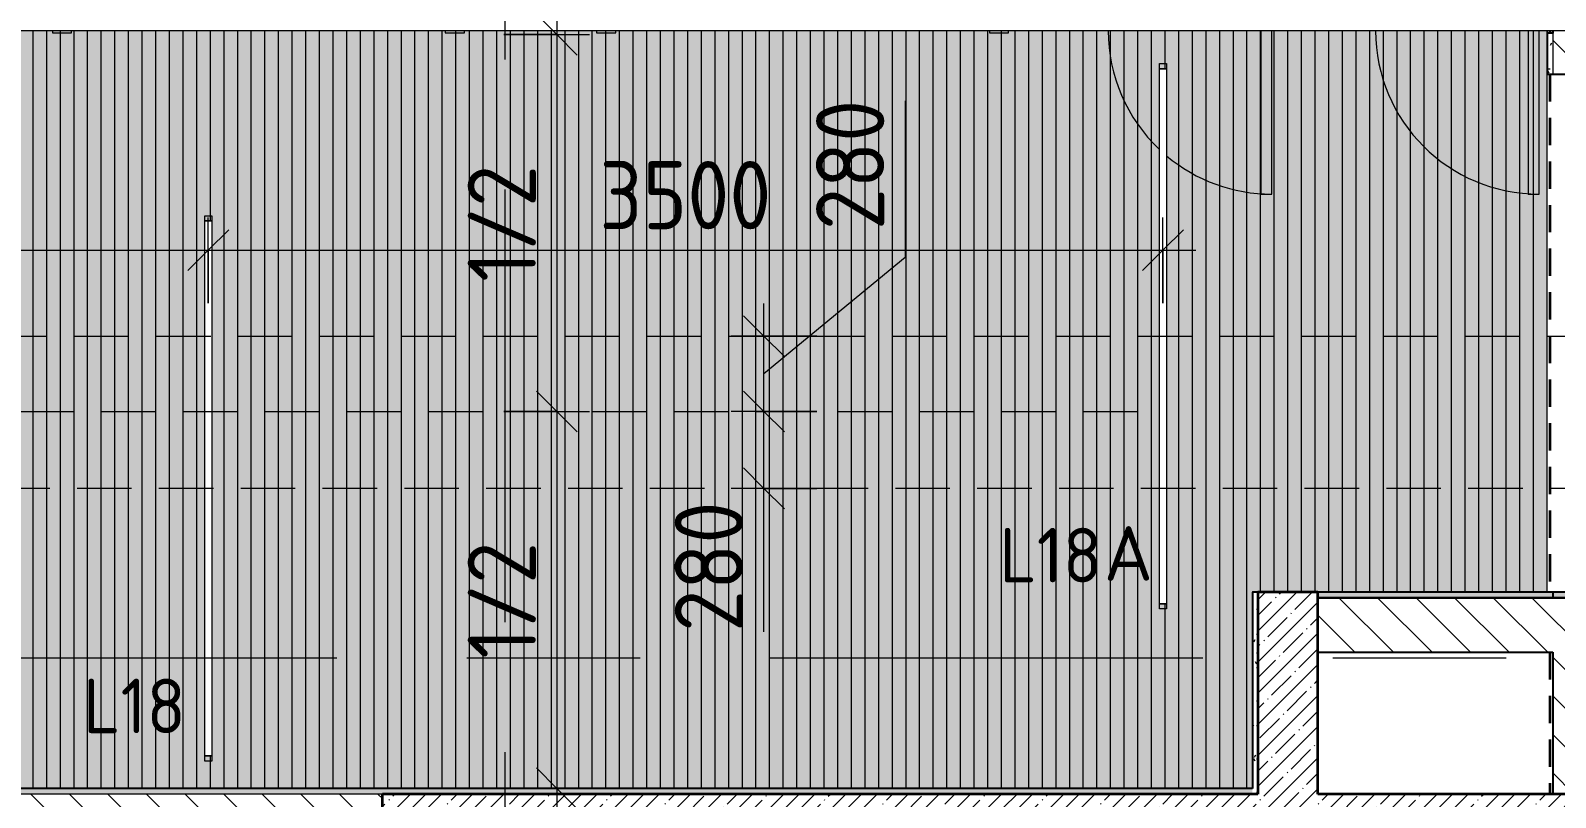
# Model space of a CAD drawing. Header units: millimetres. Extents: x 81094 to 272713, y -8553 to 29000.
# Drawn here: x 92920 to 98510, y 10588 to 13400 of the extents above; entities that cross this region are included whole.
import ezdxf

# ---------------------------------------------------------------- set-up
doc = ezdxf.new("R2010")
doc.units = ezdxf.units.MM
for name, pattern in [('200_ШТРИХ_ш1п0_6_', [160, 100, -60]), ('ADSK_Штрих_ш2 п1', [300, 200, -100]), ('Осевая', [3175, 635, -476.25, 1587.5, -476.25])]:
    doc.linetypes.add(name, pattern=pattern)
for name, color, linetype, lineweight in [('A-ANNO-DIMS', 7, 'Continuous', 9), ('A-ANNO-DIMS-100', 7, 'Continuous', 9), ('A-AREA-1', 7, '200_ШТРИХ_ш1п0_6_', 35), ('A-CLNG-PATT', 7, 'Continuous', 9), ('A-DETL-1', 7, 'ADSK_Штрих_ш2 п1', 9), ('A-DOOR', 7, 'Continuous', 9), ('A-DOOR-1', 7, 'Continuous', 13), ('A-DOOR-FRAM', 7, 'Continuous', 13), ('A-WALL', 7, 'Continuous', 9), ('E-LITE-EQPM-IDEN', 7, 'Continuous', 9), ('I-WALL', 7, 'Continuous', 9), ('Оси-2', 7, 'Осевая', 9)]:
    doc.layers.add(name, color=color, linetype=linetype, lineweight=lineweight)
for name, color, linetype, lineweight, true_color in [('A-CLNG-1', 7, 'Continuous', 9, 0xc0c0c0), ('A-WALL-1', 7, 'Continuous', 35, 0x3c3c3c), ('A-WALL-3', 7, 'Continuous', 25, 0x3c3c3c), ('A-WALL-FNSH-2', 7, 'Continuous', 13, 0x3c3c3c), ('E-LITE-EQPM-1', 1, 'Continuous', 9, 0xff0000), ('G-ANNO-TEXT-1', 1, 'Continuous', 9, 0xff0000)]:
    doc.layers.add(name, color=color, linetype=linetype, lineweight=lineweight, true_color=true_color)
doc.layers.add('A-CLNG-PATT-1', color=7, linetype='Continuous', lineweight=9, transparency=1)
doc.styles.add('GOST Common', font='GOST_Common.ttf', dxfattribs={"height": 200})
doc.styles.add('ISOCPEUR', font='isocpeur.ttf', dxfattribs={"width": 0.9, "height": 250})
doc.styles.add('ISOCPEUR_2', font='isocpeur.ttf', dxfattribs={"height": 200})
doc.dimstyles.new('ISO-2_5_0_9К_БОЛЬШОЙ', dxfattribs={"dimscale": 304.8, "dimtxt": 248.995294, "dimasz": 0.492126, "dimexe": 0.393701, "dimexo": 0.984252, "dimgap": 0, "dimtad": 1, "dimdec": 0, "dimrnd": 10, "dimzin": 0, "dimdsep": 46, "dimtxsty": 'ISOCPEUR', "dimblk1": 'OBLIQUE', "dimblk2": 'OBLIQUE', "dimsah": 1, "dimcen": 0.09, "dimdle": 0.393701, "dimazin": 0, "dimtfac": 1, "dimtdec": 4, "dimtix": 1, "dimtmove": 0, "dimatfit": 3, "dimfxl": 1, "dimtvp": 1, "dimtolj": 1, "dimtzin": 0, "dimarcsym": 2})
doc.dimstyles.new('ISO-2_5_0_9К_БОЛЬШОЙ_2', dxfattribs={"dimscale": 304.8, "dimtxt": 248.995294, "dimasz": 0.492126, "dimexe": 0.393701, "dimexo": 0.984252, "dimgap": 0, "dimtad": 1, "dimdec": 0, "dimrnd": 10, "dimzin": 0, "dimdsep": 46, "dimtxsty": 'ISOCPEUR', "dimblk1": 'OBLIQUE', "dimblk2": 'OBLIQUE', "dimsah": 1, "dimcen": 0.09, "dimdle": 0.393701, "dimazin": 0, "dimtfac": 1, "dimtdec": 4, "dimtix": 1, "dimtmove": 1, "dimatfit": 3, "dimfxl": 1, "dimtvp": 1, "dimtolj": 1, "dimtzin": 0, "dimarcsym": 2})
pattern_1 = [(45, (0, 0), (-57.024626, 57.024626), []), (45, (57.025, 0), (-57.024626, 57.024626), [100.806, -20.161, 3.353, -16.808])]
pattern_2 = [(135, (0, 0), (-70.71068, -70.71068), [])]
pattern_3 = [(0, (0, 0), (121.92, 30.48), [10.058, -81.382, 10.058, -81.382, -487.68]), (0, (0, 0), (121.92, 30.48), [-182.88, 10.058, -172.822, 10.058, -81.382, -213.36]), (0, (0, 0), (121.92, 30.48), [-457.2, 10.058, -50.902, 10.058, -142.342]), (120, (45.72, 15.24), (-87.356454, 90.345817), [10.058, -81.382, 10.058, -81.382, -487.68]), (120, (45.72, 15.24), (-87.356454, 90.345817), [-182.88, 10.058, -172.822, 10.058, -81.382, -213.36]), (120, (45.72, 15.24), (-87.356454, 90.345817), [-457.2, 10.058, -50.902, 10.058, -142.342]), (240, (60.96, 76.2), (-34.563546, -120.825817), [10.058, -81.382, 10.058, -81.382, -487.68]), (240, (60.96, 76.2), (-34.563546, -120.825817), [-182.88, 10.058, -172.822, 10.058, -81.382, -213.36]), (240, (60.96, 76.2), (-34.563546, -120.825817), [-457.2, 10.058, -50.902, 10.058, -142.342])]

# ---------------------------------------------------------------- blocks, each defined once
blk = doc.blocks.new('110_Дверь_СКБ_2Ст - Д-1_л_Лестничная клетка EIS60 2-V1-План расстановки осветительного оборудования 2 этажа в осях 23-33')
at = {"layer": 'A-DOOR'}
for centre, radius, start, end in [((662.5, 110), 900, 90, 178.7224), ((-637.5, 110), 400, 2.8833, 90)]:
    blk.add_arc(centre, radius, start, end, dxfattribs=at)
at = {"layer": 'A-DOOR-1'}
for p, q in [((662.5, 1010), (612.5, 1010)), ((612.5, 1010), (612.5, 130)), ((662.5, 130), (662.5, 1010)), ((-637.5, 510), (-637.5, 130)), ((-587.5, 510), (-637.5, 510)), ((-587.5, 130), (-587.5, 510))]:
    blk.add_line(p, q, dxfattribs=at)
at = {"layer": 'A-DOOR-FRAM'}
for p, q in [((-742.5, -111), (-742.5, -118)), ((-672.5, -118), (-672.5, -111)), ((697.5, -111), (697.5, -118)), ((767.5, -118), (767.5, -111)), ((-742.5, -118), (-672.5, -118)), ((697.5, -118), (767.5, -118))]:
    blk.add_line(p, q, dxfattribs=at)
blk = doc.blocks.new('110_Дверь_СКБ_2Ст - Д-3а 1450x2100h_Лестничная клетка из коридора-32352288-План расстановки осветительного оборудования 2 этажа в осях 23-33')
at = {"layer": 'A-DOOR'}
for centre, radius, start, end in [((-637.5, 100), 900, 1.3415, 90), ((662.5, 100), 400, 112.5, 176.9726), ((662.5, 100), 400, 90, 112.5)]:
    blk.add_arc(centre, radius, start, end, dxfattribs=at)
at = {"layer": 'A-DOOR-1'}
for p, q in [((-637.5, 1000), (-637.5, 121)), ((-587.5, 1000), (-637.5, 1000)), ((-587.5, 121), (-587.5, 1000)), ((662.5, 500), (612.5, 500)), ((612.5, 500), (612.5, 121)), ((662.5, 121), (662.5, 500))]:
    blk.add_line(p, q, dxfattribs=at)
at = {"layer": 'A-DOOR-FRAM'}
for p, q in [((-742.5, -101), (-742.5, -108)), ((-742.5, -108), (-672.5, -108)), ((-672.5, -108), (-672.5, -101)), ((697.5, -101), (697.5, -108)), ((697.5, -108), (767.5, -108)), ((767.5, -108), (767.5, -101))]:
    blk.add_line(p, q, dxfattribs=at)
blk = doc.blocks.new('110_Дверь_СКБ_1Ст - д-18 700x2100h_Технический шкаф ЭОМ и СС-23698042-План расстановки осветительного оборудования 2 этажа в осях 23-33')
at = {"layer": 'A-DOOR'}
blk.add_arc((-287.5, 60), 600, 0.096, 90, dxfattribs=at)
at = {"layer": 'A-DOOR-1'}
for p, q in [((-287.5, 660), (-287.5, 61)), ((-247.5, 660), (-287.5, 660)), ((-247.5, 61), (-247.5, 660))]:
    blk.add_line(p, q, dxfattribs=at)
blk = doc.blocks.new('110_Дверь_СКБ_1Ст - д-18 700x2100h_Технический шкаф ЭОМ и СС-V11-План расстановки осветительного оборудования 2 этажа в осях 23-33')
at = {"layer": 'A-DOOR'}
for start, end in [(50, 90), (0.096, 46.4806)]:
    blk.add_arc((-287.5, 60), 600, start, end, dxfattribs=at)
at = {"layer": 'A-DOOR-1'}
for p, q in [((-287.5, 660), (-287.5, 61)), ((-247.5, 660), (-287.5, 660)), ((-247.5, 61), (-247.5, 660))]:
    blk.add_line(p, q, dxfattribs=at)
blk = doc.blocks.new('Downlight - Strip - 2000 мм-27655400-План расстановки осветительного оборудования 2 этажа в осях 23-33')
at = {"layer": 'E-LITE-EQPM-1'}
for p, q in [((-1000, -231.3), (-1000, -205.9)), ((-1000, -205.9), (-980.9, -205.9)), ((-980.9, -231.3), (-980.9, -205.9)), ((-980.9, -205.9), (981, -205.9)), ((-980.9, -205.9), (-980.9, -231.3)), ((-980.9, -231.3), (-980.9, -205.9)), ((-980.9, -205.9), (981, -205.9)), ((981, -205.9), (981, -231.3)), ((981, -231.3), (981, -205.9)), ((981, -205.9), (1000, -205.9)), ((981, -205.9), (981, -231.3)), ((1000, -205.9), (1000, -231.3)), ((-980.9, -231.3), (-1000, -231.3)), ((981, -231.3), (-980.9, -231.3)), ((981, -231.3), (-980.9, -231.3)), ((1000, -231.3), (981, -231.3))]:
    blk.add_line(p, q, dxfattribs=at)
blk = doc.blocks.new('DIMBLOCK125-План расстановки осветительного оборудования 2 этажа в осях 23-33')
at = {"layer": 'A-ANNO-DIMS-100'}
for p, q in [((90071, 12400.7), (90071, 12714.6)), ((93571, 12400.7), (93571, 12714.6)), ((90071, 12594.6), (93571, 12594.6)), ((90071, 12594.6), (90071, 12400.7)), ((93571, 12594.6), (93571, 12400.7))]:
    blk.add_line(p, q, dxfattribs=at)
at = {"layer": 'A-ANNO-DIMS-100', "lineweight": 20}
for p, q in [((90071, 12594.6), (90146, 12669.6)), ((93571, 12594.6), (93646, 12669.6)), ((90071, 12594.6), (89996, 12519.6)), ((93571, 12594.6), (93496, 12519.6))]:
    blk.add_line(p, q, dxfattribs=at)
at = {"layer": 'A-ANNO-DIMS-100', "color": 0, "insert": (91505, 12921.2), "char_height": 250, "width": 758.478, "attachment_point": 1, "line_spacing_factor": 1.149209, "style": 'ISOCPEUR'}
blk.add_mtext('3500', dxfattribs=at)
blk = doc.blocks.new('_Oblique')
at = {"color": 0, "linetype": 'ByBlock', "lineweight": -2}
blk.add_line((-0.5, -0.5), (0.5, 0.5), dxfattribs=at)
blk = doc.blocks.new('DIMBLOCK126-План расстановки осветительного оборудования 2 этажа в осях 23-33')
at = {"layer": 'A-ANNO-DIMS-100'}
for p, q in [((93571, 12400.7), (93571, 12714.6)), ((97071, 12400.7), (97071, 12714.6)), ((93571, 12594.6), (97191, 12594.6)), ((93571, 12594.6), (93571, 12400.7)), ((97071, 12594.6), (97071, 12400.7))]:
    blk.add_line(p, q, dxfattribs=at)
at = {"layer": 'A-ANNO-DIMS-100', "lineweight": 20}
for p, q in [((93571, 12594.6), (93646, 12669.6)), ((97071, 12594.6), (97146, 12669.6)), ((93571, 12594.6), (93496, 12519.6)), ((97071, 12594.6), (96996, 12519.6))]:
    blk.add_line(p, q, dxfattribs=at)
at = {"layer": 'A-ANNO-DIMS-100', "color": 0, "insert": (95005, 12921.2), "char_height": 250, "width": 758.478, "attachment_point": 1, "line_spacing_factor": 1.149209, "style": 'ISOCPEUR'}
blk.add_mtext('3500', dxfattribs=at)
blk = doc.blocks.new('DIMBLOCK185-План расстановки осветительного оборудования 2 этажа в осях 23-33')
at = {"layer": 'A-ANNO-DIMS-100'}
for p, q in [((94848.9, 13505), (94848.9, 12003)), ((94655, 13385), (94968.9, 13385)), ((94848.9, 13385), (94655, 13385)), ((94655, 12003), (94968.9, 12003)), ((94848.9, 12003), (94655, 12003))]:
    blk.add_line(p, q, dxfattribs=at)
at = {"layer": 'A-ANNO-DIMS-100', "lineweight": 20}
for p, q in [((94848.9, 13385), (94773.9, 13460)), ((94848.9, 13385), (94923.9, 13310)), ((94848.9, 12003), (94773.9, 12078)), ((94848.9, 12003), (94923.9, 11928))]:
    blk.add_line(p, q, dxfattribs=at)
at = {"layer": 'A-ANNO-DIMS-100', "color": 0, "insert": (94522.3, 12478.5), "char_height": 250, "width": 517.144, "attachment_point": 1, "rotation": 90, "line_spacing_factor": 1.149209, "style": 'ISOCPEUR'}
blk.add_mtext('1/2', dxfattribs=at)
blk = doc.blocks.new('DIMBLOCK186-План расстановки осветительного оборудования 2 этажа в осях 23-33')
at = {"layer": 'A-ANNO-DIMS-100', "lineweight": 20}
for p, q in [((94848.9, 12003), (94773.9, 12078)), ((94848.9, 12003), (94923.9, 11928)), ((94848.9, 10621), (94773.9, 10696)), ((94848.9, 10621), (94923.9, 10546))]:
    blk.add_line(p, q, dxfattribs=at)
at = {"layer": 'A-ANNO-DIMS-100'}
for p, q in [((94655, 12003), (94968.9, 12003)), ((94848.9, 12003), (94655, 12003)), ((94848.9, 12003), (94848.9, 10501)), ((94655, 10621), (94968.9, 10621)), ((94848.9, 10621), (94655, 10621))]:
    blk.add_line(p, q, dxfattribs=at)
at = {"layer": 'A-ANNO-DIMS-100', "color": 0, "insert": (94522.3, 11096.5), "char_height": 250, "width": 517.144, "attachment_point": 1, "rotation": 90, "line_spacing_factor": 1.149209, "style": 'ISOCPEUR'}
blk.add_mtext('1/2', dxfattribs=at)
blk = doc.blocks.new('DIMBLOCK187-План расстановки осветительного оборудования 2 этажа в осях 23-33')
at = {"layer": 'A-ANNO-DIMS-100', "lineweight": 20}
for p, q in [((95608.2, 12003), (95533.2, 12078)), ((95608.2, 12003), (95683.2, 11928)), ((95608.2, 11721), (95533.2, 11796)), ((95608.2, 11721), (95683.2, 11646))]:
    blk.add_line(p, q, dxfattribs=at)
at = {"layer": 'A-ANNO-DIMS-100'}
for p, q in [((95802.1, 12003), (95488.2, 12003)), ((95608.2, 11601), (95608.2, 12003)), ((95608.2, 12003), (95802.1, 12003)), ((95608.2, 11768.9), (95608.2, 11862)), ((95608.2, 11194.9), (95608.2, 11768.9)), ((95802.1, 11721), (95488.2, 11721)), ((95608.2, 11721), (95802.1, 11721))]:
    blk.add_line(p, q, dxfattribs=at)
at = {"layer": 'A-ANNO-DIMS-100', "color": 0, "insert": (95281.5, 11194.9), "char_height": 250, "width": 568.858, "attachment_point": 1, "rotation": 90, "line_spacing_factor": 1.149209, "style": 'ISOCPEUR'}
blk.add_mtext('280', dxfattribs=at)
blk = doc.blocks.new('DIMBLOCK188-План расстановки осветительного оборудования 2 этажа в осях 23-33')
at = {"layer": 'A-ANNO-DIMS-100'}
for p, q in [((96126.1, 13142.1), (96126.1, 12568.1)), ((96126.1, 12568.1), (95608.2, 12141)), ((95608.2, 12003), (95608.2, 12399)), ((95802.1, 12279), (95488.2, 12279)), ((95608.2, 12279), (95802.1, 12279)), ((95802.1, 12003), (95488.2, 12003)), ((95608.2, 12003), (95802.1, 12003))]:
    blk.add_line(p, q, dxfattribs=at)
at = {"layer": 'A-ANNO-DIMS-100', "lineweight": 20}
for p, q in [((95608.2, 12279), (95533.2, 12354)), ((95608.2, 12279), (95683.2, 12204)), ((95608.2, 12003), (95533.2, 12078)), ((95608.2, 12003), (95683.2, 11928))]:
    blk.add_line(p, q, dxfattribs=at)
at = {"layer": 'A-ANNO-DIMS-100', "color": 0, "insert": (95799.4, 12668.1), "char_height": 250, "width": 568.858, "attachment_point": 1, "rotation": 90, "line_spacing_factor": 1.149209, "style": 'ISOCPEUR'}
blk.add_mtext('280', dxfattribs=at)

msp = doc.modelspace()

# ---------------------------------------------------------------- hatches: boundary and pattern name
at = {"layer": 'A-CLNG-PATT'}
h = msp.add_hatch(dxfattribs=at)
h.set_pattern_fill('FP_23', color=256, style=0, pattern_type=2)
h.set_pattern_definition([(90, (98829, 6217.334), (-50, 3e-15), [])])
h.paths.add_polyline_path([(97083.7, 10621), (97398, 10621), (97399, 11341), (98479, 11341), (98479, 13399), (84991, 13399), (84991, 10621), (97058.3, 10621)])
h.paths.add_polyline_path([(93583.7, 10740), (93558.3, 10740), (93558.3, 12701.9), (93583.7, 12701.9), (93583.7, 11119.6)])
h.paths.add_polyline_path([(86583.7, 10740.6), (86558.3, 10740.6), (86558.3, 12702.5), (86583.7, 12702.5), (86583.7, 12394.4)])
h.paths.add_polyline_path([(97058.3, 11298), (97058.3, 13259.9), (97083.7, 13259.9), (97083.7, 11298)])
h.paths.add_polyline_path([(90083.7, 11298), (90058.3, 11298), (90058.3, 13259.9), (90083.7, 13259.9), (90083.7, 12394.4)])
at = {"layer": 'A-CLNG-PATT-1'}
h = msp.add_hatch(color=256, dxfattribs=at)
h.paths.add_polyline_path([(97083.7, 10621), (97398, 10621), (97399, 11341), (98479, 11341), (98479, 13399), (84991, 13399), (84991, 10621), (97058.3, 10621)])
h.paths.add_polyline_path([(93558.3, 10740), (93558.3, 12701.9), (93583.7, 12701.9), (93583.7, 10740)])
h.paths.add_polyline_path([(86583.7, 10740.6), (86558.3, 10740.6), (86558.3, 12702.5), (86583.7, 12702.5), (86583.7, 11341)])
h.paths.add_polyline_path([(97083.7, 11298), (97058.3, 11298), (97058.3, 13259.9), (97083.7, 13259.9), (97083.7, 11322.8)])
h.paths.add_polyline_path([(90083.7, 11298), (90058.3, 11298), (90058.3, 13259.9), (90083.7, 13259.9), (90083.7, 11341)])
at = {"layer": 'I-WALL'}
h = msp.add_hatch(dxfattribs=at)
h.set_pattern_fill('FP_19', color=256, style=0, pattern_type=2)
h.set_pattern_definition(pattern_3)
h.paths.add_polyline_path([(98500, 13240), (98500, 13390), (98480, 13390), (98480, 13240)])
h = msp.add_hatch(dxfattribs=at)
h.set_pattern_fill('FP_3', color=256, style=0, pattern_type=2)
h.set_pattern_definition(pattern_2)
h.paths.add_polyline_path([(98700, 11320), (98700, 11340), (98500, 11340), (98500, 11320)])
h.paths.add_polyline_path([(98500, 13240), (98700, 13240), (98700, 13400), (98500, 13400), (98500, 13390)])
h = msp.add_hatch(dxfattribs=at)
h.set_pattern_fill('FP_19', color=256, style=0, pattern_type=2)
h.set_pattern_definition(pattern_3)
h.paths.add_polyline_path([(97419, 10600), (97419, 11341), (97399, 11341), (97399, 10600)])
h = msp.add_hatch(dxfattribs=at)
h.set_pattern_fill('FP_2', color=256, style=0, pattern_type=2)
h.set_pattern_definition(pattern_1)
h.paths.add_polyline_path([(97639, 10600), (97639, 11340), (97419, 11340), (97419, 10600), (97505.8, 10600)])
h = msp.add_hatch(dxfattribs=at)
h.set_pattern_fill('FP_19', color=256, style=0, pattern_type=2)
h.set_pattern_definition(pattern_3)
h.paths.add_polyline_path([(100589, 11320), (100589, 11340), (97639, 11340), (97639, 11320), (100091.7, 11320)])
h = msp.add_hatch(dxfattribs=at)
h.set_pattern_fill('FP_3', color=256, style=0, pattern_type=2)
h.set_pattern_definition(pattern_2)
h.paths.add_polyline_path([(100589, 11120), (100589, 11320), (97639, 11320), (97639, 11120), (100091.7, 11120)])
h = msp.add_hatch(dxfattribs=at)
h.set_pattern_fill('FP_3', color=256, style=0, pattern_type=2)
h.set_pattern_definition(pattern_2)
h.paths.add_polyline_path([(98700, 10600), (98700, 11120), (98500, 11120), (98500, 10600)])
h = msp.add_hatch(dxfattribs=at)
h.set_pattern_fill('FP_19', color=256, style=0, pattern_type=2)
h.set_pattern_definition(pattern_3)
h.paths.add_polyline_path([(97399, 10600), (97398, 10620), (89223.5, 10620), (89223.5, 10600), (94919.8, 10600)])
h = msp.add_hatch(dxfattribs=at)
h.set_pattern_fill('FP_3', color=256, style=0, pattern_type=2)
h.set_pattern_definition(pattern_2)
h.paths.add_polyline_path([(94210, 10400), (94210, 10600), (89610, 10600), (89610, 10400), (93626.9, 10400)])
h = msp.add_hatch(dxfattribs=at)
h.set_pattern_fill('FP_2', color=256, style=0, pattern_type=2)
h.set_pattern_definition(pattern_1)
h.paths.add_polyline_path([(101610, 10380), (101610, 10600), (94210, 10600), (94210, 10380), (101384.7, 10380)])

# ---------------------------------------------------------------- linework, layer by layer
at = {"layer": 'A-AREA-1'}
for p, q in [((98489, 13400), (98489, 13390)), ((98489, 13240), (98489, 11340)), ((98489, 11120), (98489, 10600))]:
    msp.add_line(p, q, dxfattribs=at)
at = {"layer": 'A-CLNG-1'}
for p, q in [((98479, 11341), (98479, 13399)), ((84991, 10621), (97398, 10621))]:
    msp.add_line(p, q, dxfattribs=at)
at = {"layer": 'A-DETL-1'}
for p, q in [((90080, 12279), (119090, 12279)), ((86580, 12003), (97072, 12003)), ((116090, 11721), (86580, 11721))]:
    msp.add_line(p, q, dxfattribs=at)
at = {"layer": 'A-WALL'}
for p, q in [((98500, 13390), (98500, 13240)), ((94210, 10600), (89610, 10600))]:
    msp.add_line(p, q, dxfattribs=at)
at = {"layer": 'A-WALL-1'}
for p, q in [((97419, 11340), (97419, 10600)), ((97639, 11340), (97419, 11340)), ((97639, 10600), (97639, 11340)), ((97419, 10600), (94210, 10600)), ((94210, 10380), (94210, 10600)), ((100589, 10600), (97639, 10600))]:
    msp.add_line(p, q, dxfattribs=at)
at = {"layer": 'A-WALL-3'}
for p, q in [((98480, 13390), (98480, 13240)), ((98500, 13390), (98480, 13390)), ((98500, 13400), (98500, 13390)), ((98480, 13240), (98720, 13240)), ((97399, 11341), (97399, 10620)), ((97419, 11341), (97399, 11341)), ((97419, 11340), (97419, 11341)), ((100589, 11340), (97639, 11340)), ((100589, 11320), (97639, 11320)), ((97639, 11320), (100589, 11320)), ((98500, 11340), (98500, 11320)), ((97639, 11120), (98500, 11120)), ((98500, 11120), (98500, 10600)), ((97399, 10620), (89223.5, 10620))]:
    msp.add_line(p, q, dxfattribs=at)
at = {"layer": 'A-WALL-FNSH-2'}
for p, q in [((97398, 11341), (97398, 10620)), ((97399, 11341), (97398, 11341))]:
    msp.add_line(p, q, dxfattribs=at)
at = {"layer": 'I-WALL'}
for p, q in [((98479, 13399), (84991, 13399)), ((96820, 13399), (96820, 13400)), ((97520, 13400), (97520, 13399)), ((97800, 13399), (97800, 13400)), ((98479, 13399), (98479, 13400)), ((98490, 13399), (98480, 13399)), ((98480, 13399), (98480, 13390)), ((98490, 13400), (98490, 13399)), ((98479, 13240), (98480, 13240)), ((97419, 11341), (98479, 11341))]:
    msp.add_line(p, q, dxfattribs=at)
at = {"layer": 'Оси-2'}
for p, q in [((94660, 593.7), (94660, 19415.1)), ((84393.9, 13400), (122138, 13400)), ((84993.9, 11100), (122738, 11100))]:
    msp.add_line(p, q, dxfattribs=at)

# ---------------------------------------------------------------- block references
at = {"layer": 'A-DOOR'}
for name, p in [('110_Дверь_СКБ_2Ст - Д-1_л_Лестничная клетка EIS60 2-V1-План расстановки осветительного оборудования 2 этажа в осях 23-33', (93742.5, 13510)), ('110_Дверь_СКБ_2Ст - Д-3а 1450x2100h_Лестничная клетка из коридора-32352288-План расстановки осветительного оборудования 2 этажа в осях 23-33', (95737.5, 13500))]:
    msp.add_blockref(name, p, dxfattribs=at)
at = {"layer": 'A-DOOR', "rotation": 180}
for name, p in [('110_Дверь_СКБ_1Ст - д-18 700x2100h_Технический шкаф ЭОМ и СС-V11-План расстановки осветительного оборудования 2 этажа в осях 23-33', (97182.5, 13460)), ('110_Дверь_СКБ_1Ст - д-18 700x2100h_Технический шкаф ЭОМ и СС-23698042-План расстановки осветительного оборудования 2 этажа в осях 23-33', (98162.5, 13460))]:
    msp.add_blockref(name, p, dxfattribs=at)
at = {"layer": 'E-LITE-EQPM-1', "rotation": 90}
for p in [(96852.4, 12279), (93352.4, 11721)]:
    msp.add_blockref('Downlight - Strip - 2000 мм-27655400-План расстановки осветительного оборудования 2 этажа в осях 23-33', p, dxfattribs=at)

# ---------------------------------------------------------------- texts
at = {"layer": 'E-LITE-EQPM-IDEN', "char_height": 200, "width": 472.996, "attachment_point": 1, "style": 'GOST Common'}
for insert in [(96471, 11576), (93112, 11023.2)]:
    msp.add_mtext('L18', dxfattribs=dict(at, insert=insert))
at = {"layer": 'G-ANNO-TEXT-1', "insert": (96854.4, 11582.6), "char_height": 200, "width": 224.472, "attachment_point": 1, "style": 'ISOCPEUR_2'}
msp.add_mtext('\\fISOCPEUR|b0|i0|c204|p34|;А', dxfattribs=at)

# ---------------------------------------------------------------- dimensions: what is measured, and where the dimension line sits
at = {"layer": 'A-ANNO-DIMS'}
for base, p1, p2, picture, middle in [((94848.9, 12003), (94955, 13385), (94955, 12003), 'DIMBLOCK185-План расстановки осветительного оборудования 2 этажа в осях 23-33', (94723.9, 12694)), ((94848.9, 10621), (94955, 12003), (94955, 10621), 'DIMBLOCK186-План расстановки осветительного оборудования 2 этажа в осях 23-33', (94723.9, 11312))]:
    dim = msp.add_linear_dim(base=base, p1=p1, p2=p2, angle=90, text='1/2', dimstyle='ISO-2_5_0_9К_БОЛЬШОЙ', override={"dimpost": '<>', "dimfxl": 1382}, dxfattribs=at)
    dim.commit()
    dim.dimension.update_dxf_attribs({"geometry": picture, "text_midpoint": middle})
for base, p1, p2, override, picture, middle in [((95608.2, 12279), (95502.1, 12003), (95502.1, 12279), {"dimpost": '<>', "dimfxl": 275.999995}, 'DIMBLOCK188-План расстановки осветительного оборудования 2 этажа в осях 23-33', (95966.1, 12952.5)), ((95608.2, 12003), (95502.1, 11721), (95502.1, 12003), {"dimpost": '<>', "dimfxl": 282.000005}, 'DIMBLOCK187-План расстановки осветительного оборудования 2 этажа в осях 23-33', (95448.2, 11479.3))]:
    dim = msp.add_linear_dim(base=base, p1=p1, p2=p2, angle=90, dimstyle='ISO-2_5_0_9К_БОЛЬШОЙ_2', override=override, dxfattribs=at)
    dim.commit()
    dim.dimension.update_dxf_attribs({"geometry": picture, "text_midpoint": middle, "dimtype": 160, "text_rotation": 90})
for base, p1, p2, picture, middle in [((93571, 12594.6), (90071, 12700.7), (93571, 12700.7), 'DIMBLOCK125-План расстановки осветительного оборудования 2 этажа в осях 23-33', (91821, 12719.6)), ((97071, 12594.6), (93571, 12700.7), (97071, 12700.7), 'DIMBLOCK126-План расстановки осветительного оборудования 2 этажа в осях 23-33', (95321, 12719.6))]:
    dim = msp.add_linear_dim(base=base, p1=p1, p2=p2, dimstyle='ISO-2_5_0_9К_БОЛЬШОЙ', override={"dimpost": '<>', "dimfxl": 3500}, dxfattribs=at)
    dim.commit()
    dim.dimension.update_dxf_attribs({"geometry": picture, "text_midpoint": middle})

doc.saveas('drawing.dxf')
